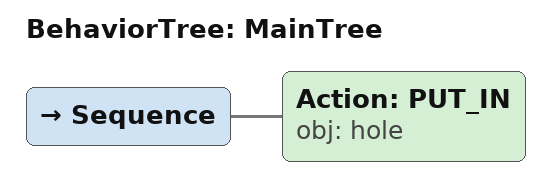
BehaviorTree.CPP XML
<root main_tree_to_execute="MainTree">
  <BehaviorTree ID="MainTree">
    <Sequence>
      <!-- Put in hole -->
      <Action ID="PUT_IN" obj="hole" />
    </Sequence>
  </BehaviorTree>
</root>
